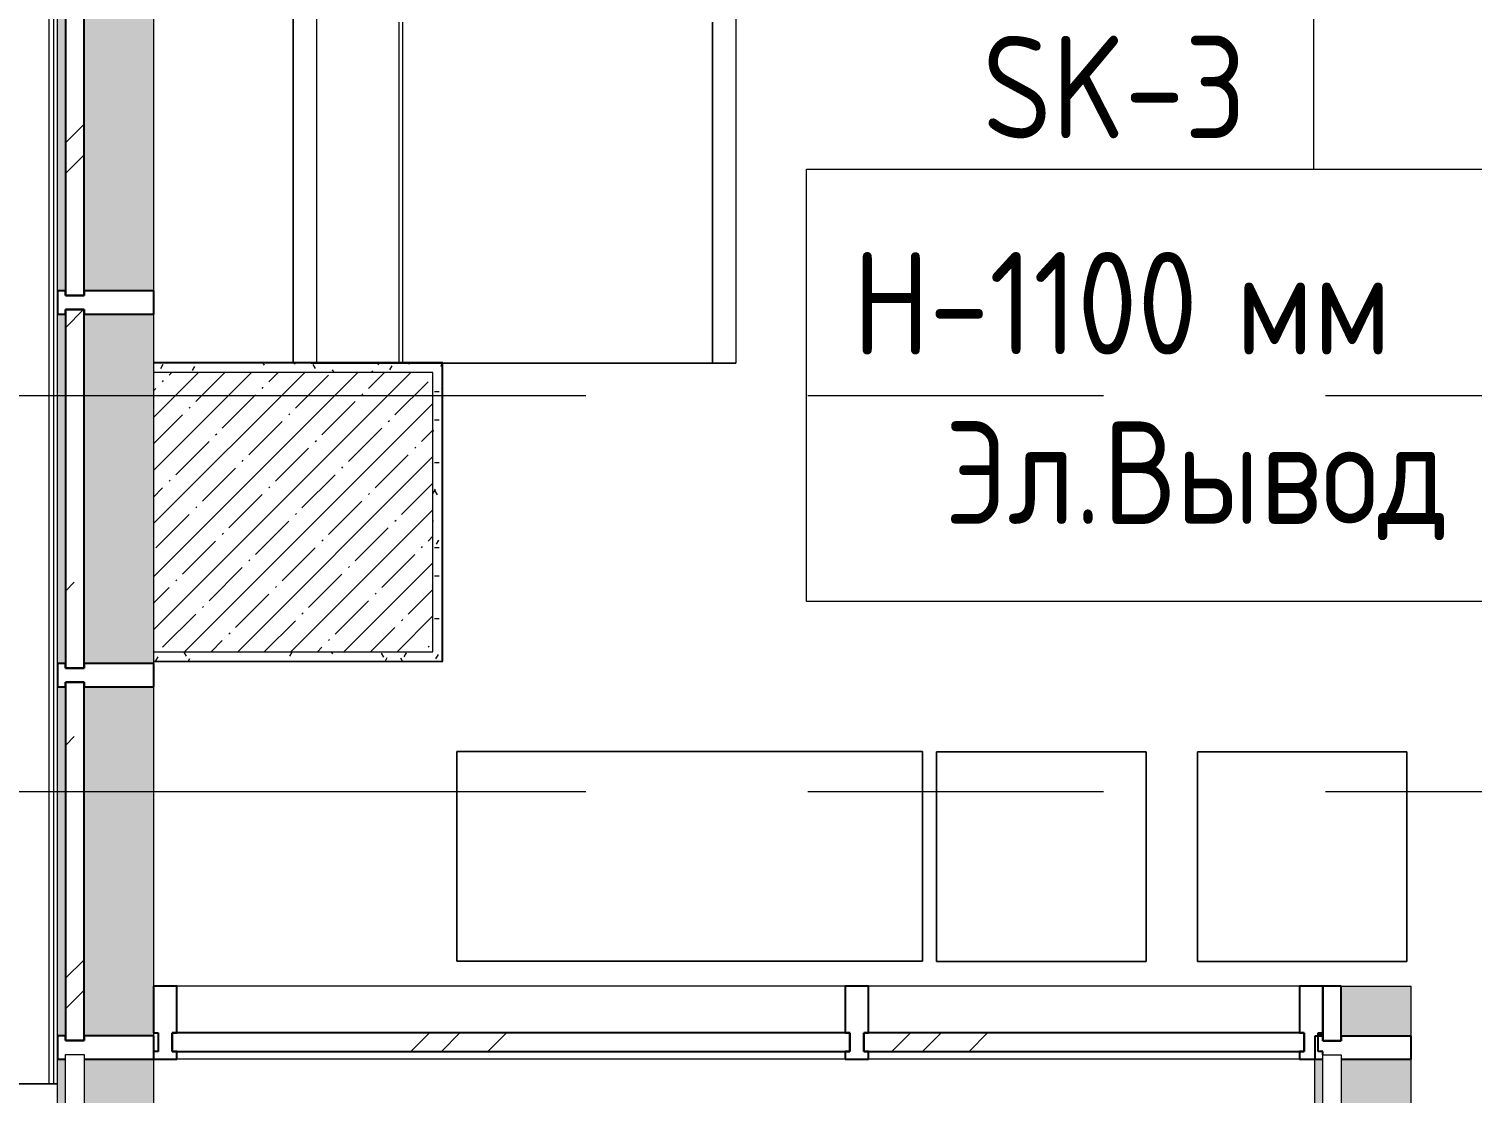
# Model space of a CAD drawing. Header units: millimetres. Extents: x -4185 to 186529, y -8553 to 29097.
# Drawn here: x 3793 to 6891, y 20652 to 22938 of the extents above; entities that cross this region are included whole.
import ezdxf

# ---------------------------------------------------------------- set-up
doc = ezdxf.new("R2010")
doc.units = ezdxf.units.MM
doc.linetypes.add('Осевая', pattern=[3175, 635, -476.25, 1587.5, -476.25])
for name, color, linetype, lineweight in [('A-DETL-GENF', 7, 'Continuous', 9), ('A-DOOR', 7, 'Continuous', 9), ('A-DOOR-1', 7, 'Continuous', 13), ('A-GLAZ-CURT', 7, 'Continuous', 9), ('A-GLAZ-CURT-1', 7, 'Continuous', 25), ('A-GLAZ-CWMG', 7, 'Continuous', 9), ('A-GLAZ-CWMG-1', 7, 'Continuous', 25), ('E-ELEC-FIXT-IDEN', 7, 'Continuous', 9), ('I-WALL', 7, 'Continuous', 9), ('S-COLS', 7, 'Continuous', 9), ('Оси-2', 7, 'Осевая', 9)]:
    doc.layers.add(name, color=color, linetype=linetype, lineweight=lineweight)
for name, color, linetype, lineweight, true_color in [('A-WALL-1', 7, 'Continuous', 9, 0x3c3c3c), ('A-WALL-FNSH-1', 7, 'Continuous', 9, 0x3c3c3c), ('I-FURN-1', 7, 'Continuous', 9, 0xf0f0f0)]:
    doc.layers.add(name, color=color, linetype=linetype, lineweight=lineweight, true_color=true_color)
doc.styles.add('GOST Common', font='GOST_Common.ttf', dxfattribs={"width": 0.9, "height": 220})
pattern_1 = [(0, (0, 0), (121.92, 30.48), [10.058, -81.382, 10.058, -81.382, -487.68]), (0, (0, 0), (121.92, 30.48), [-182.88, 10.058, -172.822, 10.058, -81.382, -213.36]), (0, (0, 0), (121.92, 30.48), [-457.2, 10.058, -50.902, 10.058, -142.342]), (120, (45.72, 15.24), (-87.356454, 90.345817), [10.058, -81.382, 10.058, -81.382, -487.68]), (120, (45.72, 15.24), (-87.356454, 90.345817), [-182.88, 10.058, -172.822, 10.058, -81.382, -213.36]), (120, (45.72, 15.24), (-87.356454, 90.345817), [-457.2, 10.058, -50.902, 10.058, -142.342]), (240, (60.96, 76.2), (-34.563546, -120.825817), [10.058, -81.382, 10.058, -81.382, -487.68]), (240, (60.96, 76.2), (-34.563546, -120.825817), [-182.88, 10.058, -172.822, 10.058, -81.382, -213.36]), (240, (60.96, 76.2), (-34.563546, -120.825817), [-457.2, 10.058, -50.902, 10.058, -142.342])]

# ---------------------------------------------------------------- blocks, each defined once
blk = doc.blocks.new('Системная панель - Стекло - 40мм-V11-План размещения напольных электротехнических лючков и розеток 1 этажа в осях 1-12')
at = {"layer": 'A-GLAZ-CURT'}
h = blk.add_hatch(dxfattribs=at)
h.set_pattern_fill('FP_21', color=256, style=0, pattern_type=2)
h.set_pattern_definition([(135, (22650.12, -3971.1), (-282.843, -282.843), [200, -600]), (135, (22750.12, -4171.1), (-282.843, -282.843), [600, -200]), (135, (22850.12, -3771.1), (-282.843, -282.843), [200, -600])])
h.paths.add_polyline_path([(385, 15), (385, 40), (-385, 40), (-385, 0), (385, 0)])
at = {"layer": 'A-GLAZ-CURT-1'}
for p, q in [((385, 40), (-385, 40)), ((-385, 40), (-385, 0)), ((385, 0), (385, 40)), ((-385, 0), (385, 0))]:
    blk.add_line(p, q, dxfattribs=at)
blk = doc.blocks.new('Прямоугольный импост - Импост структурный с накладкой - 190мм-23186010-План размещения напольных электротехнических лючков и розеток 1 этажа в осях 1-12')
at = {"layer": 'A-GLAZ-CWMG'}
for points in [[(3861.1, 23175.1), (3871.1, 23175.1), (3871.1, 23925.1), (3854.1, 23925.1), (3854.1, 23175.1)], [(4061.1, 23175.1), (4061.1, 23925.1), (3911.1, 23925.1), (3911.1, 23175.1), (4031.1, 23175.1)]]:
    blk.add_hatch(color=256, dxfattribs=at).paths.add_polyline_path(points)
for p, q in [((3854.1, 23175.1), (3854.1, 23925.1)), ((4061.1, 23175.1), (4061.1, 23925.1))]:
    blk.add_line(p, q, dxfattribs=at)
blk = doc.blocks.new('Системная панель - Стекло - 40мм-23189506-План размещения напольных электротехнических лючков и розеток 1 этажа в осях 1-12')
at = {"layer": 'A-GLAZ-CURT'}
h = blk.add_hatch(dxfattribs=at)
h.set_pattern_fill('FP_32', color=256, style=0, pattern_type=2)
h.set_pattern_definition([(45, (-4927.5, -20642), (-282.843, 282.843), [200, -600]), (45, (-5127.5, -20742), (-282.843, 282.843), [600, -200]), (45, (-4727.5, -20842), (-282.843, 282.843), [200, -600])])
h.paths.add_polyline_path([(138.8, 0), (727.5, 0), (727.5, 40), (-727.5, 40), (-727.5, 0), (-116.4, 0)])
at = {"layer": 'A-GLAZ-CURT-1'}
for p, q in [((727.5, 40), (-727.5, 40)), ((-727.5, 40), (-727.5, 0)), ((727.5, 0), (727.5, 40)), ((-727.5, 0), (727.5, 0))]:
    blk.add_line(p, q, dxfattribs=at)
blk = doc.blocks.new('Прямоугольный импост - Импост структурный с накладкой - 160мм-19877844-План размещения напольных электротехнических лючков и розеток 1 этажа в осях 1-12')
at = {"layer": 'A-GLAZ-CWMG-1'}
for p, q in [((-50, 0), (-50, 17)), ((-50, 17), (0, 17)), ((-40, 0), (-50, 0)), ((-40, -40), (-40, 0)), ((0, 0), (-10, 0)), ((-10, 0), (-10, -40)), ((0, 7), (0, 0)), ((-50, -140), (-50, -40)), ((-50, -40), (-40, -40)), ((-10, -40), (0, -40)), ((0, -40), (0, -140)), ((0, -140), (-50, -140))]:
    blk.add_line(p, q, dxfattribs=at)
blk = doc.blocks.new('Прямоугольный импост - Импост структурный с накладкой - 190мм-24242608-План размещения напольных электротехнических лючков и розеток 1 этажа в осях 1-12')
at = {"layer": 'A-GLAZ-CWMG'}
for points in [[(6610, 20775), (6760, 20775), (6760, 20882), (6610, 20882)], [(6570, 20775), (6570, 20782), (6560, 20782), (6560, 20775)]]:
    blk.add_hatch(color=256, dxfattribs=at).paths.add_polyline_path(points)
for p in [(6610, 20882), (6760, 20775)]:
    blk.add_line(p, (6760, 20882), dxfattribs=at)
blk = doc.blocks.new('Прямоугольный импост - Импост структурный с накладкой - 160мм-19877847-План размещения напольных электротехнических лючков и розеток 1 этажа в осях 1-12')
at = {"layer": 'A-GLAZ-CWMG-1'}
for p, q in [((0, 17), (-50, 17)), ((-50, 17), (-50, 0)), ((-50, 0), (-40, 0)), ((-40, 0), (-40, -40)), ((-10, -40), (-10, 0)), ((-10, 0), (0, 0)), ((0, 0), (0, 17)), ((-40, -40), (-50, -40)), ((-50, -40), (-50, -140)), ((0, -40), (-10, -40)), ((0, -140), (0, -40)), ((-50, -140), (0, -140))]:
    blk.add_line(p, q, dxfattribs=at)
blk = doc.blocks.new('Прямоугольный импост - Импост структурный с накладкой - 160мм-23189503-План размещения напольных электротехнических лючков и розеток 1 этажа в осях 1-12')
at = {"layer": 'A-GLAZ-CWMG'}
for p, q in [((5545, 20882), (4110, 20882)), ((5545, 20725), (4110, 20725))]:
    blk.add_line(p, q, dxfattribs=at)
blk = doc.blocks.new('Системная панель - Стекло - 40мм-23998919-План размещения напольных электротехнических лючков и розеток 1 этажа в осях 1-12')
at = {"layer": 'A-GLAZ-CURT'}
h = blk.add_hatch(dxfattribs=at)
h.set_pattern_fill('FP_51', color=256, style=0, pattern_type=2)
h.set_pattern_definition([(135, (21050.12, -3971.1), (-282.843, -282.843), [200, -600]), (135, (21150.12, -4171.1), (-282.843, -282.843), [600, -200]), (135, (21250.12, -3771.1), (-282.843, -282.843), [200, -600])])
h.paths.add_polyline_path([(385, 15), (385, 40), (-385, 40), (-385, 0), (385, 0)])
at = {"layer": 'A-GLAZ-CURT-1'}
for p, q in [((385, 40), (-385, 40)), ((-385, 40), (-385, 0)), ((385, 0), (385, 40)), ((-385, 0), (385, 0))]:
    blk.add_line(p, q, dxfattribs=at)
blk = doc.blocks.new('Прямоугольный импост - Импост структурный с накладкой - 190мм-23188961-План размещения напольных электротехнических лючков и розеток 1 этажа в осях 1-12')
at = {"layer": 'A-GLAZ-CWMG'}
for points in [[(3854.1, 21150.1), (3871.1, 21150.1), (3871.1, 21525.1), (3854.1, 21525.1)], [(4031.1, 21150.1), (4061.1, 21150.1), (4060, 21525.1), (3911.1, 21525.1), (3911.1, 21150.1), (4006.1, 21150.1)]]:
    blk.add_hatch(color=256, dxfattribs=at).paths.add_polyline_path(points)
for p, q in [((3854.1, 21150.1), (3854.1, 21525.1)), ((4061.1, 21150.1), (4061.1, 21525.1))]:
    blk.add_line(p, q, dxfattribs=at)
blk = doc.blocks.new('Прямоугольный импост - Импост структурный с накладкой - 190мм-22862219-План размещения напольных электротехнических лючков и розеток 1 этажа в осях 1-12')
at = {"layer": 'A-GLAZ-CWMG-1'}
for p, q in [((-25, 0), (-25, 17)), ((-25, 17), (25, 17)), ((-15, 0), (-25, 0)), ((-15, -40), (-15, 0)), ((25, 0), (15, 0)), ((15, 0), (15, -40)), ((25, 17), (25, 0)), ((-25, -190), (-25, -40)), ((-25, -40), (-15, -40)), ((15, -40), (25, -40)), ((25, -40), (25, -190)), ((25, -190), (-25, -190))]:
    blk.add_line(p, q, dxfattribs=at)
blk = doc.blocks.new('Прямоугольный импост - Импост структурный с накладкой - 190мм-23190277-План размещения напольных электротехнических лючков и розеток 1 этажа в осях 1-12')
at = {"layer": 'A-GLAZ-CWMG'}
for points in [[(3861.1, 19950.1), (3871.1, 19950.1), (3871.1, 20725.1), (3854.1, 20725.1), (3854.1, 19950.1)], [(4061.1, 19950.1), (4060, 20725.1), (3911.1, 20725.1), (3911.1, 19950.1), (4060, 19950.1)], [(3871.1, 19950.1), (3911.1, 19950.1), (3911.1, 20627.1), (3871.1, 20627.1)]]:
    blk.add_hatch(color=256, dxfattribs=at).paths.add_polyline_path(points)
for p, q in [((3854.1, 19950.1), (3854.1, 20725.1)), ((4061.1, 19950.1), (4061.1, 20725)), ((3871.1, 19950.1), (3871.1, 20627.1)), ((3911.1, 19950.1), (3911.1, 20627.1))]:
    blk.add_line(p, q, dxfattribs=at)
blk = doc.blocks.new('Системная панель - Стекло - 40мм-31929511-План размещения напольных электротехнических лючков и розеток 1 этажа в осях 1-12')
at = {"layer": 'A-GLAZ-CURT-1'}
for p, q in [((58.5, 40), (-58.5, 40)), ((-58.5, 40), (-58.5, 0)), ((58.5, 0), (58.5, 40)), ((-58.5, 0), (58.5, 0))]:
    blk.add_line(p, q, dxfattribs=at)
blk = doc.blocks.new('Прямоугольный импост - Импост структурный с накладкой - 190мм-23188962-План размещения напольных электротехнических лючков и розеток 1 этажа в осях 1-12')
at = {"layer": 'A-GLAZ-CWMG'}
for points in [[(3871.1, 20775.1), (3871.1, 21150.1), (3854.1, 21150.1), (3854.1, 20775.1), (3861.1, 20775.1)], [(4060, 20775.1), (4061.1, 20775.1), (4060, 21150.1), (3911.1, 21150.1), (3911.1, 20775.1), (4031.1, 20775.1)]]:
    blk.add_hatch(color=256, dxfattribs=at).paths.add_polyline_path(points)
for p, q in [((3854.1, 20775.1), (3854.1, 21150.1)), ((4061.1, 20882), (4061.1, 21150.1)), ((4061.1, 20775.1), (4061.1, 20782))]:
    blk.add_line(p, q, dxfattribs=at)
blk = doc.blocks.new('Прямоугольный импост - Импост структурный с накладкой - 190мм-V18-План размещения напольных электротехнических лючков и розеток 1 этажа в осях 1-12')
at = {"layer": 'A-GLAZ-CWMG-1'}
for p, q in [((-25, 0), (-25, 17)), ((-25, 17), (25, 17)), ((-15, 0), (-25, 0)), ((-15, -40), (-15, 0)), ((25, 17), (25, 0)), ((-25, -190), (-25, -40)), ((-25, -40), (-15, -40)), ((25, -40), (25, -190)), ((25, -190), (-25, -190))]:
    blk.add_line(p, q, dxfattribs=at)
blk = doc.blocks.new('Системная панель - Стекло - 40мм-23770450-План размещения напольных электротехнических лючков и розеток 1 этажа в осях 1-12')
at = {"layer": 'A-GLAZ-CURT'}
h = blk.add_hatch(dxfattribs=at)
h.set_pattern_fill('FP_56', color=256, style=0, pattern_type=2)
h.set_pattern_definition([(45, (-6157.5, -20642), (-282.843, 282.843), [200, -600]), (45, (-6357.5, -20742), (-282.843, 282.843), [600, -200]), (45, (-5957.5, -20842), (-282.843, 282.843), [200, -600])])
h.paths.add_polyline_path([(253.7, 0), (472.5, 0), (472.5, 40), (-472.5, 40), (-472.5, 0), (243.5, 0)])
at = {"layer": 'A-GLAZ-CURT-1'}
for p, q in [((472.5, 40), (-472.5, 40)), ((-472.5, 40), (-472.5, 0)), ((472.5, 0), (472.5, 40)), ((-472.5, 0), (472.5, 0))]:
    blk.add_line(p, q, dxfattribs=at)
blk = doc.blocks.new('Прямоугольный импост - Импост структурный с накладкой - 160мм-23770448-План размещения напольных электротехнических лючков и розеток 1 этажа в осях 1-12')
at = {"layer": 'A-GLAZ-CWMG'}
for p, q in [((6520, 20882), (5595, 20882)), ((6520, 20725), (5595, 20725))]:
    blk.add_line(p, q, dxfattribs=at)
blk = doc.blocks.new('Прямоугольный импост - Импост структурный с накладкой - 160мм-19877843-План размещения напольных электротехнических лючков и розеток 1 этажа в осях 1-12')
at = {"layer": 'A-GLAZ-CWMG-1'}
for p, q in [((-25, 0), (-25, 17)), ((-25, 17), (25, 17)), ((-15, 0), (-25, 0)), ((-15, -40), (-15, 0)), ((25, 0), (15, 0)), ((15, 0), (15, -40)), ((25, 17), (25, 0)), ((-25, -140), (-25, -40)), ((-25, -40), (-15, -40)), ((15, -40), (25, -40)), ((25, -40), (25, -140)), ((25, -140), (-25, -140))]:
    blk.add_line(p, q, dxfattribs=at)
blk = doc.blocks.new('BSC_Колонна _Прямоугольная - 600х600-V51-План размещения напольных электротехнических лючков и розеток 1 этажа в осях 1-12')
at = {"layer": 'S-COLS'}
h = blk.add_hatch(dxfattribs=at)
h.set_pattern_fill('FP_62', color=256, style=0, pattern_type=2)
h.set_pattern_definition([(45, (-4360, -21900), (-57.02463, 57.02463), []), (45, (-4302.975, -21900), (-57.02463, 57.02463), [100.806, -20.161, 3.353, -16.808])])
h.paths.add_polyline_path([(-300, -300), (300, -300), (300, 300), (-300, 300), (-300, 194.4)])
for p, q in [((300, 300), (-300, 300)), ((-300, 300), (-300, -300)), ((300, -300), (300, 300)), ((-300, -300), (300, -300))]:
    blk.add_line(p, q, dxfattribs=at)
blk = doc.blocks.new('Прямоугольный импост - Импост структурный с накладкой - 190мм-32257698-План размещения напольных электротехнических лючков и розеток 1 этажа в осях 1-12')
at = {"layer": 'A-GLAZ-CWMG'}
for points in [[(6553, 16025), (6570, 16025), (6570, 17725), (6553, 17725), (6553, 16123)], [(6610, 16025), (6760, 16025), (6760, 17725), (6610, 17725), (6610, 16123)], [(6570, 16123), (6610, 16123), (6610, 17627), (6570, 17627), (6570, 16681.4)]]:
    blk.add_hatch(color=256, dxfattribs=at).paths.add_polyline_path(points)
for p, q in [((6553, 16025), (6553, 17725)), ((6760, 16025), (6760, 17725)), ((6570, 16123), (6570, 17627)), ((6610, 16123), (6610, 17627))]:
    blk.add_line(p, q, dxfattribs=at)
blk = doc.blocks.new('Прямоугольный импост - Импост структурный с накладкой - 190мм-V57-План размещения напольных электротехнических лючков и розеток 1 этажа в осях 1-12')
at = {"layer": 'A-GLAZ-CWMG-1'}
for p, q in [((-25, 0), (-25, 17)), ((-25, 17), (25, 17)), ((-15, 0), (-25, 0)), ((-15, -40), (-15, 0)), ((25, 17), (25, 0)), ((-25, -190), (-25, -40)), ((-25, -40), (-15, -40)), ((25, -40), (25, -190)), ((25, -190), (-25, -190))]:
    blk.add_line(p, q, dxfattribs=at)
blk = doc.blocks.new('Дверь_Витражная_остекление_ - ДВН_ДАО_Главный вход_1800 в свету 3-32257949-План размещения напольных электротехнических лючков и розеток 1 этажа в осях 1-12')
at = {"layer": 'A-DETL-GENF'}
for p, q in [((-752, -17), (-752, -504)), ((-707, -504), (-707, -17)), ((815, -17), (815, -1000)), ((860, -1000), (860, -17)), ((-752, -504), (-707, -504)), ((815, -1000), (860, -1000))]:
    blk.add_line(p, q, dxfattribs=at)
at = {"layer": 'A-DOOR'}
for p, q in [((-752, -504), (-752, -17)), ((752, -1000), (752, -17))]:
    blk.add_line(p, q, dxfattribs=at)
for centre, radius, start, end in [((-752, 0), 504, 270, 358.0576), ((752, 0), 1000, 180.9768, 270)]:
    blk.add_arc(centre, radius, start, end, dxfattribs=at)
at = {"layer": 'A-DOOR-1'}
for p, q in [((-860, 40), (-752, 40)), ((-860, 0), (-860, 40)), ((-752, 40), (-752, 0)), ((752, 40), (860, 40)), ((752, 0), (752, 40)), ((860, 40), (860, 0)), ((-752, 0), (-860, 0)), ((860, 0), (752, 0))]:
    blk.add_line(p, q, dxfattribs=at)
blk = doc.blocks.new('Системная панель - Стекло - 40мм-V66-План размещения напольных электротехнических лючков и розеток 1 этажа в осях 1-12')
at = {"layer": 'A-GLAZ-CURT'}
h = blk.add_hatch(dxfattribs=at)
h.set_pattern_fill('FP_70', color=256, style=0, pattern_type=2)
h.set_pattern_definition([(135, (21850.12, -3971.1), (-282.843, -282.843), [200, -600]), (135, (21950.12, -4171.1), (-282.843, -282.843), [600, -200]), (135, (22050.12, -3771.1), (-282.843, -282.843), [200, -600])])
h.paths.add_polyline_path([(385, 15), (385, 40), (-385, 40), (-385, 0), (385, 0)])
at = {"layer": 'A-GLAZ-CURT-1'}
for p, q in [((385, 40), (-385, 40)), ((-385, 40), (-385, 0)), ((385, 0), (385, 40)), ((-385, 0), (385, 0))]:
    blk.add_line(p, q, dxfattribs=at)
blk = doc.blocks.new('Прямоугольный импост - Импост структурный с накладкой - 190мм-V67-План размещения напольных электротехнических лючков и розеток 1 этажа в осях 1-12')
at = {"layer": 'A-GLAZ-CWMG'}
for points in [[(3861.1, 21575.1), (3871.1, 21575.1), (3871.1, 22325.1), (3854.1, 22325.1), (3854.1, 21575.1)], [(4061.1, 21575.1), (4060, 22325.1), (3911.1, 22325.1), (3911.1, 21575.1), (4060, 21575.1)]]:
    blk.add_hatch(color=256, dxfattribs=at).paths.add_polyline_path(points)
for p, q in [((3854.1, 21575.1), (3854.1, 22325.1)), ((4061.1, 22220), (4061.1, 22325.1)), ((4061.1, 21575.1), (4061.1, 21580))]:
    blk.add_line(p, q, dxfattribs=at)
blk = doc.blocks.new('Прямоугольный импост - Импост структурный с накладкой - 170мм-23186685-План размещения напольных электротехнических лючков и розеток 1 этажа в осях 1-12')
at = {"layer": 'A-GLAZ-CWMG'}
for p, q in [((3836.1, 20672.1), (3836.1, 27150.1)), ((3846.1, 20672.1), (3846.1, 27150.1))]:
    blk.add_line(p, q, dxfattribs=at)
blk = doc.blocks.new('Дверь_Витражная_СКБ_2Ст - ВН-1_ ДВН_ДАО_Главный вход_1800 в свету 3-31912953-План размещения напольных электротехнических лючков и розеток 1 этажа в осях 1-12')
at = {"layer": 'A-DETL-GENF'}
for p, q in [((732, 40), (732, 0)), ((732, 40), (732, 0)), ((-822, -17), (-822, -554)), ((-777, -554), (-777, -17)), ((723, -17), (723, -1000)), ((768, -1000), (768, -17)), ((-822, -554), (-777, -554)), ((723, -1000), (768, -1000))]:
    blk.add_line(p, q, dxfattribs=at)
at = {"layer": 'A-DOOR'}
for p, q in [((-822, -554), (-822, -17)), ((732, -1000), (732, -17))]:
    blk.add_line(p, q, dxfattribs=at)
for centre, radius, start, end in [((-822, 0), 554, 270, 358.2329), ((732, 0), 1000, 180.9768, 270)]:
    blk.add_arc(centre, radius, start, end, dxfattribs=at)
at = {"layer": 'A-DOOR-1'}
for p, q in [((-885, 40), (-777, 40)), ((-885, 0), (-885, 40)), ((-777, 40), (-777, 0)), ((777, 40), (885, 40)), ((777, 0), (777, 40)), ((885, 40), (885, 0)), ((-777, 0), (-885, 0)), ((885, 0), (777, 0))]:
    blk.add_line(p, q, dxfattribs=at)
blk = doc.blocks.new('1_56 Диван в зоне ожидания1 - 1_56 Диван в зоне ожидания-31224257-План размещения напольных электротехнических лючков и розеток 1 этажа в осях 1-12')
at = {"layer": 'I-FURN-1'}
for p, q in [((-17575.9, 19385.1), (-16485.9, 19385.1)), ((-16485.9, 19385.1), (-17575.9, 19385.1)), ((-17575.9, 19335.1), (-17575.9, 19347)), ((-17575.9, 19346.6), (-17575.9, 19335.1)), ((-17575.9, 19335.1), (-17575.9, 19158.3)), ((-16485.9, 19335.1), (-17575.9, 19335.1)), ((-16485.9, 19335.1), (-17575.9, 19335.1)), ((-17575.9, 19255.7), (-17575.9, 19263.4)), ((-17575.9, 19234.1), (-17575.9, 19237.3)), ((-17575.9, 19150.4), (-17575.9, 19158.3)), ((-17575.9, 19158.3), (-17575.9, 19151)), ((-17575.9, 19158.3), (-17575.9, 19150.4)), ((-16843.9, 19158.3), (-17575.9, 19158.3)), ((-17575.9, 19149.7), (-16843.9, 19149.7)), ((-17575.9, 19065.1), (-17575.9, 19149.7)), ((-17575.9, 19149.7), (-17575.9, 19065.1)), ((-17575.9, 18485.1), (-17575.9, 19065.1)), ((-17575.9, 19065.1), (-17575.9, 18485.1)), ((-17575.9, 18485.1), (-17575.9, 18472.1)), ((-17575.9, 18435.1), (-17575.9, 18485.1)), ((-17575.9, 18485.1), (-16843.9, 18485.1)), ((-16843.9, 18485.1), (-17575.9, 18485.1)), ((-17575.9, 18471.7), (-17575.9, 18459.9)), ((-17575.9, 18459.3), (-17575.9, 18449.2)), ((-17575.9, 18448.6), (-17575.9, 18440.7)), ((-17575.9, 18440.3), (-17575.9, 18435.1)), ((-16540.9, 18435.1), (-17575.9, 18435.1)), ((-16540.9, 18435.1), (-17575.9, 18435.1))]:
    blk.add_line(p, q, dxfattribs=at)

msp = doc.modelspace()

# ---------------------------------------------------------------- hatches: boundary and pattern name
at = {"layer": 'I-WALL'}
h = msp.add_hatch(dxfattribs=at)
h.set_pattern_fill('FP_84', color=256, style=0, pattern_type=2)
h.set_pattern_definition(pattern_1)
h.paths.add_polyline_path([(4060, 22200), (4660, 22200), (4659.3, 22220), (4060, 22220)])
h = msp.add_hatch(dxfattribs=at)
h.set_pattern_fill('FP_84', color=256, style=0, pattern_type=2)
h.set_pattern_definition(pattern_1)
h.paths.add_polyline_path([(4660, 21600), (4680, 21600), (4680, 22220), (4660, 22220), (4660, 22094.4)])
h = msp.add_hatch(dxfattribs=at)
h.set_pattern_fill('FP_84', color=256, style=0, pattern_type=2)
h.set_pattern_definition(pattern_1)
h.paths.add_polyline_path([(4060, 21580), (4680, 21580), (4680, 21600), (4060, 21600)])

# ---------------------------------------------------------------- linework, layer by layer
at = {"layer": 'A-WALL-1'}
for p, q in [((4680, 22220), (4060, 22220)), ((4060, 22220), (4060, 22200)), ((4680, 21580), (4680, 22220)), ((4060, 21600), (4060, 21580)), ((4060, 21580), (4680, 21580))]:
    msp.add_line(p, q, dxfattribs=at)
at = {"layer": 'A-WALL-FNSH-1'}
for p, q in [((4681, 22221), (4060, 22221)), ((4060, 22221), (4060, 22220)), ((4681, 21579), (4681, 22221)), ((4060, 21580), (4060, 21579)), ((4060, 21579), (4681, 21579))]:
    msp.add_line(p, q, dxfattribs=at)
at = {"layer": 'E-ELEC-FIXT-IDEN'}
msp.add_line((6550.3, 23625.2), (6550.3, 22636.1), dxfattribs=at)
at = {"layer": 'E-ELEC-FIXT-IDEN', "flags": 128}
msp.add_lwpolyline([(5462.1, 22636.1), (7638.5, 22636.1), (7638.5, 21708.1), (5462.1, 21708.1)], close=True, dxfattribs=at)
at = {"layer": 'I-FURN-1'}
for p, q in [((4711.1, 21386), (4711.1, 20936)), ((5711.1, 21386), (4711.1, 21386)), ((4711.1, 21386), (5711.1, 21386)), ((4711.1, 20936), (4711.1, 21386)), ((5711.1, 20936), (5711.1, 21386)), ((5711.1, 21386), (5711.1, 20936)), ((6191, 21385), (5741, 21385)), ((5741, 21385), (5741, 20935)), ((5741, 20935), (5741, 21385)), ((5741, 21385), (6191, 21385)), ((6191, 20935), (6191, 21385)), ((6191, 21385), (6191, 20935)), ((6751, 21385), (6301, 21385)), ((6301, 21385), (6301, 20935)), ((6301, 20935), (6301, 21385)), ((6301, 21385), (6751, 21385)), ((6751, 20935), (6751, 21385)), ((6751, 21385), (6751, 20935)), ((4711.1, 20936), (5711.1, 20936)), ((5711.1, 20936), (4711.1, 20936)), ((5741, 20935), (6191, 20935)), ((6191, 20935), (5741, 20935)), ((6301, 20935), (6751, 20935)), ((6751, 20935), (6301, 20935))]:
    msp.add_line(p, q, dxfattribs=at)
at = {"layer": 'Оси-2'}
for p, q in [((-885.2, 22150), (36057, 22150)), ((-885.2, 21300), (36057, 21300))]:
    msp.add_line(p, q, dxfattribs=at)

# ---------------------------------------------------------------- block references
at = {"layer": 'A-DOOR', "rotation": 269.9999999999999}
for name, p in [('Дверь_Витражная_СКБ_2Ст - ВН-1_ ДВН_ДАО_Главный вход_1800 в свету 3-31912953-План размещения напольных электротехнических лючков и розеток 1 этажа в осях 1-12', (3871.1, 19850.1)), ('Дверь_Витражная_остекление_ - ДВН_ДАО_Главный вход_1800 в свету 3-32257949-План размещения напольных электротехнических лючков и розеток 1 этажа в осях 1-12', (6570, 19875))]:
    msp.add_blockref(name, p, dxfattribs=at)
at = {"layer": 'A-GLAZ-CURT', "rotation": 269.9999999999999}
for name, p in [('Системная панель - Стекло - 40мм-V11-План размещения напольных электротехнических лючков и розеток 1 этажа в осях 1-12', (3871.1, 22750.1)), ('Системная панель - Стекло - 40мм-V66-План размещения напольных электротехнических лючков и розеток 1 этажа в осях 1-12', (3871.1, 21950.1)), ('Системная панель - Стекло - 40мм-23998919-План размещения напольных электротехнических лючков и розеток 1 этажа в осях 1-12', (3871.1, 21150.1)), ('Системная панель - Стекло - 40мм-31929511-План размещения напольных электротехнических лючков и розеток 1 этажа в осях 1-12', (6570, 20823.5))]:
    msp.add_blockref(name, p, dxfattribs=at)
at = {"layer": 'A-GLAZ-CURT'}
for name, p in [('Системная панель - Стекло - 40мм-23189506-План размещения напольных электротехнических лючков и розеток 1 этажа в осях 1-12', (4827.5, 20742)), ('Системная панель - Стекло - 40мм-23770450-План размещения напольных электротехнических лючков и розеток 1 этажа в осях 1-12', (6057.5, 20742))]:
    msp.add_blockref(name, p, dxfattribs=at)
at = {"layer": 'A-GLAZ-CWMG'}
for name, p in [('Прямоугольный импост - Импост структурный с накладкой - 170мм-23186685-План размещения напольных электротехнических лючков и розеток 1 этажа в осях 1-12', (0, 0)), ('Прямоугольный импост - Импост структурный с накладкой - 190мм-23186010-План размещения напольных электротехнических лючков и розеток 1 этажа в осях 1-12', (0, -800)), ('Прямоугольный импост - Импост структурный с накладкой - 190мм-V67-План размещения напольных электротехнических лючков и розеток 1 этажа в осях 1-12', (0, 0)), ('Прямоугольный импост - Импост структурный с накладкой - 190мм-23188961-План размещения напольных электротехнических лючков и розеток 1 этажа в осях 1-12', (0, 0)), ('Прямоугольный импост - Импост структурный с накладкой - 190мм-23188962-План размещения напольных электротехнических лючков и розеток 1 этажа в осях 1-12', (0, 0)), ('Прямоугольный импост - Импост структурный с накладкой - 160мм-23189503-План размещения напольных электротехнических лючков и розеток 1 этажа в осях 1-12', (0, 0)), ('Прямоугольный импост - Импост структурный с накладкой - 160мм-23770448-План размещения напольных электротехнических лючков и розеток 1 этажа в осях 1-12', (0, 0)), ('Прямоугольный импост - Импост структурный с накладкой - 190мм-24242608-План размещения напольных электротехнических лючков и розеток 1 этажа в осях 1-12', (0, 0)), ('Прямоугольный импост - Импост структурный с накладкой - 190мм-23190277-План размещения напольных электротехнических лючков и розеток 1 этажа в осях 1-12', (0, 0)), ('Прямоугольный импост - Импост структурный с накладкой - 190мм-32257698-План размещения напольных электротехнических лючков и розеток 1 этажа в осях 1-12', (0, 3000))]:
    msp.add_blockref(name, p, dxfattribs=at)
at = {"layer": 'A-GLAZ-CWMG', "extrusion": (0, 0, -1)}
for name, p, rotation in [('Прямоугольный импост - Импост структурный с накладкой - 190мм-22862219-План размещения напольных электротехнических лючков и розеток 1 этажа в осях 1-12', (-3871.1, 22350.1), 270.0000000000001), ('Прямоугольный импост - Импост структурный с накладкой - 190мм-22862219-План размещения напольных электротехнических лючков и розеток 1 этажа в осях 1-12', (-3871.1, 21550.1), 270.0000000000001), ('Прямоугольный импост - Импост структурный с накладкой - 160мм-19877843-План размещения напольных электротехнических лючков и розеток 1 этажа в осях 1-12', (-5570, 20742), 180), ('Прямоугольный импост - Импост структурный с накладкой - 160мм-19877844-План размещения напольных электротехнических лючков и розеток 1 этажа в осях 1-12', (-6570, 20742), 180), ('Прямоугольный импост - Импост структурный с накладкой - 190мм-V18-План размещения напольных электротехнических лючков и розеток 1 этажа в осях 1-12', (-3871.1, 20750.1), 270.0000000000001), ('Прямоугольный импост - Импост структурный с накладкой - 190мм-V57-План размещения напольных электротехнических лючков и розеток 1 этажа в осях 1-12', (-6570, 20750), 270.0000000000001)]:
    msp.add_blockref(name, p, dxfattribs=dict(at, rotation=rotation))
at = {"layer": 'A-GLAZ-CWMG', "rotation": 180}
msp.add_blockref('Прямоугольный импост - Импост структурный с накладкой - 160мм-19877847-План размещения напольных электротехнических лючков и розеток 1 этажа в осях 1-12', (4060, 20742), dxfattribs=at)
at = {"layer": 'I-FURN-1', "rotation": 89.99999999999987}
msp.add_blockref('1_56 Диван в зоне ожидания1 - 1_56 Диван в зоне ожидания-31224257-План размещения напольных электротехнических лючков и розеток 1 этажа в осях 1-12', (23745.1, 39795.9), dxfattribs=at)
at = {"layer": 'S-COLS'}
msp.add_blockref('BSC_Колонна _Прямоугольная - 600х600-V51-План размещения напольных электротехнических лючков и розеток 1 этажа в осях 1-12', (4360, 21900), dxfattribs=at)

# ---------------------------------------------------------------- texts
at = {"layer": 'E-ELEC-FIXT-IDEN', "char_height": 220, "attachment_point": 1, "style": 'GOST Common'}
for s, insert, width in [('SK-3', (5839.4, 22922.5), 699.873), ('H-1100 ', (5562.1, 22458.5), 995.696), ('мм', (6383.7, 22458.5), 375.19), ('Эл', (5758.6, 22094.7), 339.114), ('Вывод', (6097.9, 22094.7), 873.038), ('\\fGOST Common|b0|i0|c204|p34|;\\W.9;.', (6038.4, 22094.7), 72.152)]:
    msp.add_mtext(s, dxfattribs=dict(at, insert=insert, width=width))

doc.saveas('drawing.dxf')
